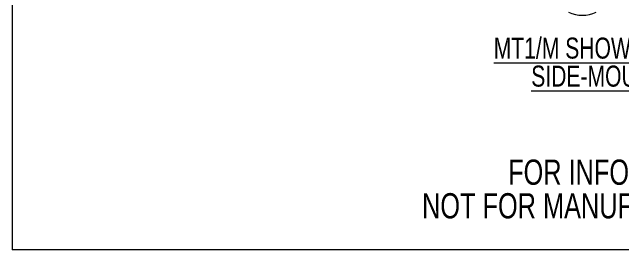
# Model space of a CAD drawing. Header units: millimetres. Extents: x 2 to 278, y 1 to 215.
# Drawn here: x 1.6 to 78.2, y 0.9 to 30.8 of the extents above; entities that cross this region are included whole.
import ezdxf

# ---------------------------------------------------------------- set-up
doc = ezdxf.new("R2010")
doc.units = ezdxf.units.MM
doc.styles.add('SLDTEXTSTYLE0', font='TXT', dxfattribs={"width": 0.75})

msp = doc.modelspace()

# ---------------------------------------------------------------- linework, layer by layer
at = {"color": 7, "linetype": 'Continuous', "lineweight": 18}
for p in [(1.579, 214.645), (277.989, 0.903)]:
    msp.add_line(p, (1.579, 0.903), dxfattribs=at)
msp.add_arc((73.288, 34.496), 4.056, 244.77659, 295.22341, dxfattribs=at)

# ---------------------------------------------------------------- texts
at = {"color": 7, "linetype": 'Continuous', "lineweight": 0, "attachment_point": 2, "style": 'SLDTEXTSTYLE0'}
for s, insert, char_height in [('\\LMT1/M SHOWN WITH OPTIONAL MT405', (87.054, 27.628), 2.64583), ('\\LSIDE-MOUNTED ACTUATOR KIT', (87.202, 24.1), 2.64583), ('FOR INFORMATION ONLY', (83.673, 12.27), 3.175), ('NOT FOR MANUFACTURING PURPOSES', (83.997, 8.037), 3.175)]:
    msp.add_mtext(s, dxfattribs=dict(at, insert=insert, char_height=char_height))

doc.saveas('drawing.dxf')
